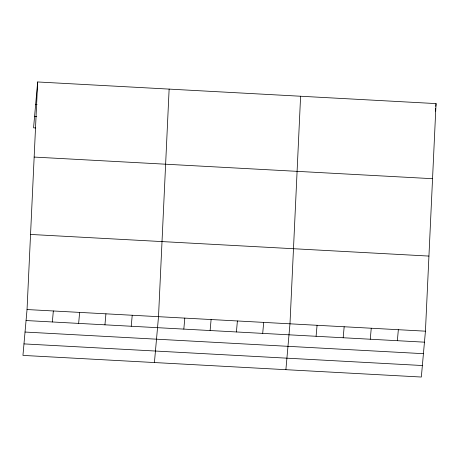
<?xml version="1.0" encoding="UTF-8"?>
<svg xmlns="http://www.w3.org/2000/svg" width="459" height="459" viewBox="0 0 459 459"><rect width="100%" height="100%" fill="white"/><g stroke="black" fill="none" stroke-linecap="round" stroke-linejoin="round"><path stroke-width="0.69" d="M27.041 309.544L37.661 81.966L436.05 103.596L425.436 331.174L421.339 377.034L22.95 355.404L27.041 309.544L425.436 331.174M169.13 89.103L158.51 316.681L154.419 362.541M300.599 96.241L289.979 323.825L285.888 369.679M37.661 81.966L33.564 127.826L35.699 127.941M52.355 321.966L53.336 310.972M78.65 323.394L79.631 312.401M104.945 324.823L105.926 313.83M131.234 326.251L132.221 315.258M183.824 329.103L184.805 318.11M210.119 330.532L211.1 319.539M236.414 331.96L237.395 320.967M262.703 333.389L263.69 322.396M316.09 336.286L317.071 325.293M343.183 337.755L344.164 326.762M370.27 339.23L371.251 328.237M397.362 340.698L398.343 329.705M435.373 111.153L435.62 108.404M435.803 106.345L436.05 103.596M35.653 104.468L37.07 104.543M34.591 116.322L36.726 116.437M34.155 157.07L432.544 178.7M30.546 234.446L428.935 256.076M26.06 320.543L424.455 342.167M25.033 332.046L423.428 353.677M23.977 343.9L422.366 365.525"/></g></svg>
